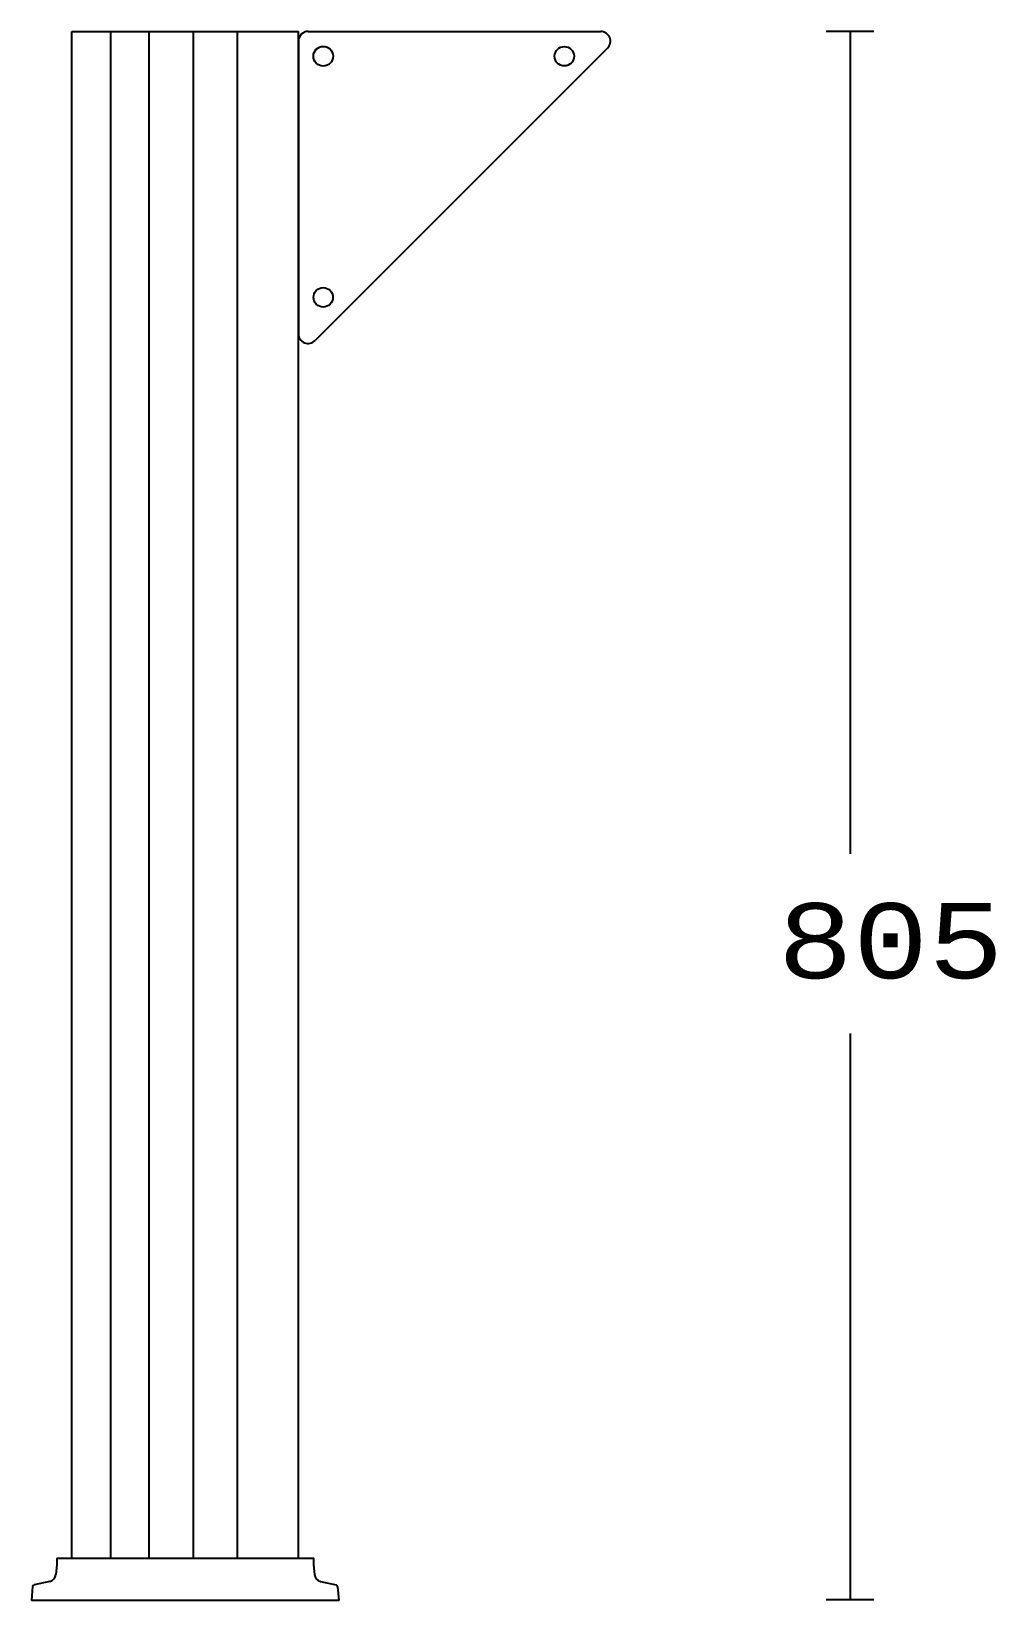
# Model space of a CAD drawing. Extents: x 0 to 135, y 0 to 220.
import ezdxf

# ---------------------------------------------------------------- set-up
doc = ezdxf.new("R2010")
doc.units = 0
doc.layers.add('LIVELLO_1', color=160, linetype='Continuous')
doc.styles.add('STD', font='txt')

# ---------------------------------------------------------------- blocks, each defined once
blk = doc.blocks.new('AI9-BLK1')
at = {"layer": 'LIVELLO_1', "color": 7}
for p, q in [((53.08, 109.74), (46.42, 109.74)), ((49.75, 109.74), (49.75, -5.31)), ((-59.04, -103.79), (-59.04, 109.73)), ((-59.04, 109.73), (-27.38, 109.73)), ((-53.62, -103.79), (-53.62, 109.73)), ((-48.22, -103.79), (-48.22, 109.73)), ((-42.05, -103.79), (-42.05, 109.73)), ((-35.88, -103.79), (-35.88, 109.73)), ((-27.38, -103.79), (-27.38, 109.73)), ((-27.38, 108.37), (-27.38, 67.46)), ((-26.02, 109.73), (14.89, 109.73)), ((15.85, 107.4), (-25.05, 66.49)), ((49.75, -30.43), (49.75, -109.67)), ((-61.16, -104.75), (-61.28, -106.08)), ((-61.16, -103.79), (-61.16, -104.75)), ((-59.04, -103.79), (-27.38, -103.79)), ((-62.14, -107.05), (-64.32, -107.52)), ((-64.53, -107.76), (-64.71, -109.74)), ((-21.71, -109.74), (-64.71, -109.74)), ((-21.89, -107.76), (-21.71, -109.74)), ((53.08, -109.64), (46.42, -109.64))]:
    blk.add_line(p, q, dxfattribs=at)
blk.add_lwpolyline([(-61.16, -103.79), (-25.26, -103.79), (-25.26, -104.75)], dxfattribs=at)
for centre, radius in [((-23.91, 106.26), 1.37), ((9.8, 106.26), 1.36), ((-23.91, 72.54), 1.36)]:
    blk.add_circle(centre, radius, dxfattribs=at)
for points in [[(-26.02, 109.73), (-26.77, 109.73), (-27.38, 109.12), (-27.38, 108.37)], [(-64.32, -107.52), (-64.44, -107.54), (-64.52, -107.64), (-64.53, -107.76)], [(-62.14, -107.05), (-61.67, -106.95), (-61.32, -106.56), (-61.28, -106.08)], [(-21.89, -107.76), (-21.9, -107.64), (-21.98, -107.54), (-22.1, -107.52)]]:
    blk.add_open_spline(points, degree=3, dxfattribs=at)
for points, knots in [([(15.85, 107.4), (16.24, 107.79), (16.36, 108.38), (16.15, 108.88), (15.93, 109.39), (15.44, 109.73), (14.89, 109.73)], [0, 0, 0, 0, 1, 1, 1, 2, 2, 2, 2]), ([(-27.38, 67.46), (-27.38, 66.91), (-27.05, 66.41), (-26.54, 66.2), (-26.03, 65.99), (-25.45, 66.1), (-25.05, 66.49)], [0, 0, 0, 0, 1, 1, 1, 2, 2, 2, 2]), ([(-25.26, -104.75), (-25.26, -104.75), (-25.14, -106.08), (-25.14, -106.08), (-25.1, -106.56), (-24.75, -106.95), (-24.28, -107.05), (-24.28, -107.05), (-22.1, -107.52), (-22.1, -107.52)], [0, 0, 0, 0, 1, 1, 1, 2, 2, 2, 3, 3, 3, 3])]:
    blk.add_open_spline(points, degree=3, knots=knots, dxfattribs=at)
at = {"layer": 'LIVELLO_1', "color": 7, "insert": (39.63, -12.19), "char_height": 10.5016, "attachment_point": 1, "style": 'STD'}
blk.add_mtext('\\fCourier|b0|i0;\\H10.5016;\\C7;805', dxfattribs=at)

msp = doc.modelspace()

# ---------------------------------------------------------------- block references
at = {"layer": 'LIVELLO_1', "color": 7}
msp.add_blockref('AI9-BLK1', (65.037718, 110.072179), dxfattribs=at)

doc.saveas('drawing.dxf')
